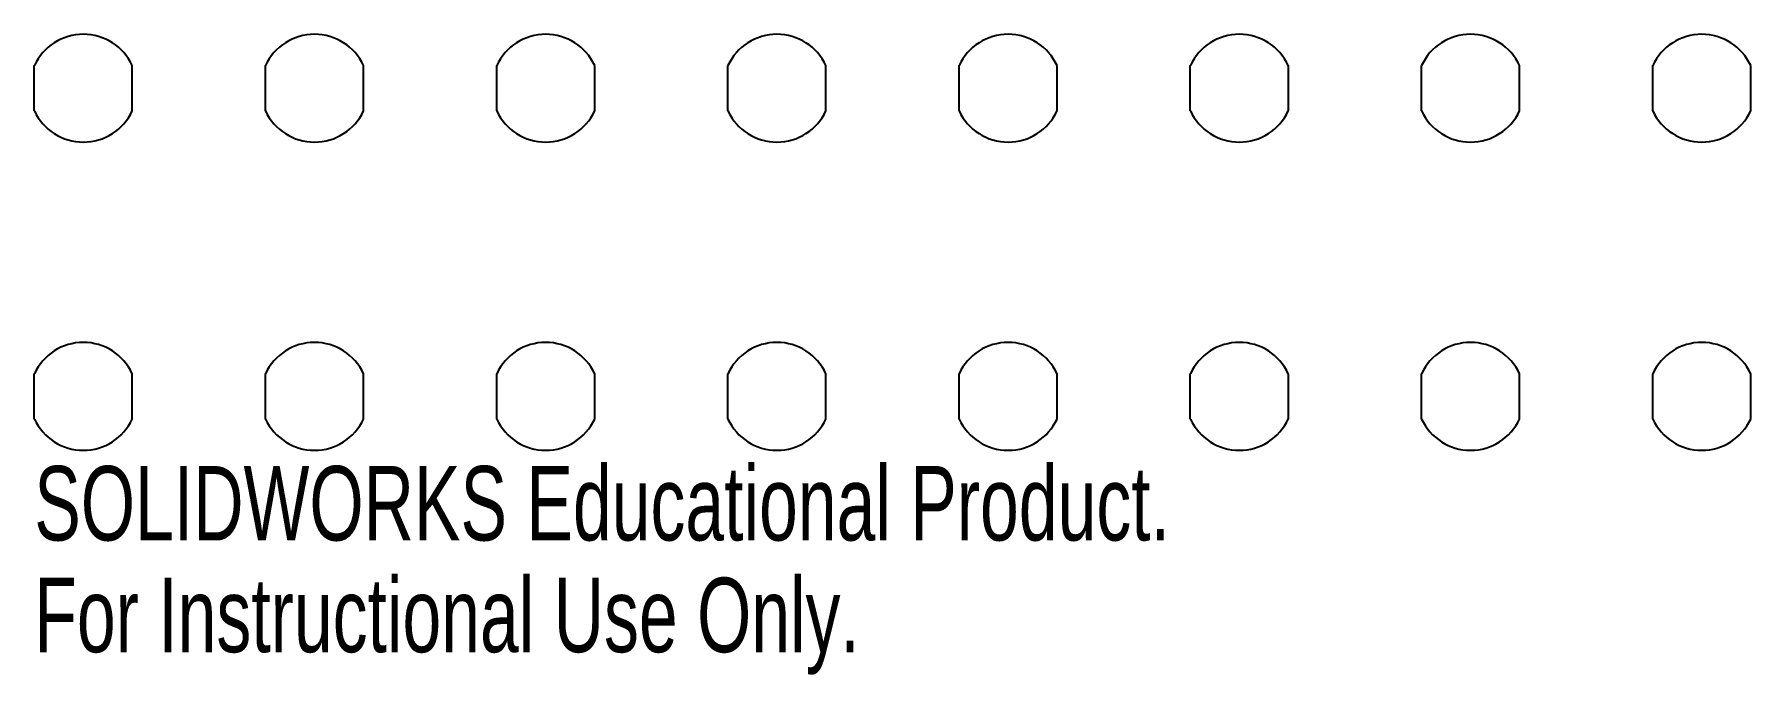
# Model space of a CAD drawing. Header units: millimetres. Extents: x 2 to 114, y -47 to -5.
import ezdxf

# ---------------------------------------------------------------- set-up
doc = ezdxf.new("R2010")
doc.units = ezdxf.units.MM
doc.styles.add('SLDTEXTSTYLE0', font='TXT', dxfattribs={"width": 0.7})

msp = doc.modelspace()

# ---------------------------------------------------------------- linework, layer by layer
at = {"color": 7, "linetype": 'Continuous', "lineweight": 25}
for p, q in [((2.18, -10.16), (2.18, -7.22)), ((8.54, -10.16), (8.54, -7.22)), ((17.18, -10.16), (17.18, -7.22)), ((23.54, -10.16), (23.54, -7.22)), ((32.18, -10.16), (32.18, -7.22)), ((38.54, -10.16), (38.54, -7.22)), ((47.18, -10.16), (47.18, -7.22)), ((53.54, -10.16), (53.54, -7.22)), ((62.18, -10.16), (62.18, -7.22)), ((68.54, -10.16), (68.54, -7.22)), ((77.18, -10.16), (77.18, -7.22)), ((83.54, -10.16), (83.54, -7.22)), ((92.18, -10.16), (92.18, -7.22)), ((98.54, -10.16), (98.54, -7.22)), ((107.18, -10.16), (107.18, -7.22)), ((113.54, -10.16), (113.54, -7.22)), ((2.18, -30.16), (2.18, -27.22)), ((8.54, -30.16), (8.54, -27.22)), ((17.18, -30.16), (17.18, -27.22)), ((23.54, -30.16), (23.54, -27.22)), ((32.18, -30.16), (32.18, -27.22)), ((38.54, -30.16), (38.54, -27.22)), ((47.18, -30.16), (47.18, -27.22)), ((53.54, -30.16), (53.54, -27.22)), ((62.18, -30.16), (62.18, -27.22)), ((68.54, -30.16), (68.54, -27.22)), ((77.18, -30.16), (77.18, -27.22)), ((83.54, -30.16), (83.54, -27.22)), ((92.18, -30.16), (92.18, -27.22)), ((98.54, -30.16), (98.54, -27.22)), ((107.18, -30.16), (107.18, -27.22)), ((113.54, -30.16), (113.54, -27.22))]:
    msp.add_line(p, q, dxfattribs=at)
for centre, start, end in [((5.36, -8.69), 24.8346, 155.1654), ((20.36, -8.69), 24.8346, 155.1654), ((35.36, -8.69), 24.8346, 155.1654), ((50.36, -8.69), 24.8346, 155.1654), ((65.36, -8.69), 24.8346, 155.1654), ((80.36, -8.69), 24.8346, 155.1654), ((95.36, -8.69), 24.8346, 155.1654), ((110.36, -8.69), 24.8346, 155.1654), ((5.36, -8.69), 204.8346, 335.1654), ((20.36, -8.69), 204.8346, 335.1654), ((35.36, -8.69), 204.8346, 335.1654), ((50.36, -8.69), 204.8346, 335.1654), ((65.36, -8.69), 204.8346, 335.1654), ((80.36, -8.69), 204.8346, 335.1654), ((95.36, -8.69), 204.8346, 335.1654), ((110.36, -8.69), 204.8346, 335.1654), ((5.36, -28.69), 24.8346, 155.1654), ((20.36, -28.69), 24.8346, 155.1654), ((35.36, -28.69), 24.8346, 155.1654), ((50.36, -28.69), 24.8346, 155.1654), ((65.36, -28.69), 24.8346, 155.1654), ((80.36, -28.69), 24.8346, 155.1654), ((95.36, -28.69), 24.8346, 155.1654), ((110.36, -28.69), 24.8346, 155.1654), ((5.36, -28.69), 204.8346, 335.1654), ((20.36, -28.69), 204.8346, 335.1654), ((35.36, -28.69), 204.8346, 335.1654), ((50.36, -28.69), 204.8346, 335.1654), ((65.36, -28.69), 204.8346, 335.1654), ((80.36, -28.69), 204.8346, 335.1654), ((95.36, -28.69), 204.8346, 335.1654), ((110.36, -28.69), 204.8346, 335.1654)]:
    msp.add_arc(centre, 3.5, start, end, dxfattribs=at)

# ---------------------------------------------------------------- texts
at = {"color": 7, "linetype": 'Continuous', "char_height": 4.8336, "attachment_point": 1, "style": 'SLDTEXTSTYLE0'}
for s, insert in [('SOLIDWORKS Educational Product.', (2.18, -33.21)), ('For Instructional Use Only.', (2.18, -40.46))]:
    msp.add_mtext(s, dxfattribs=dict(at, insert=insert))

doc.saveas('drawing.dxf')
